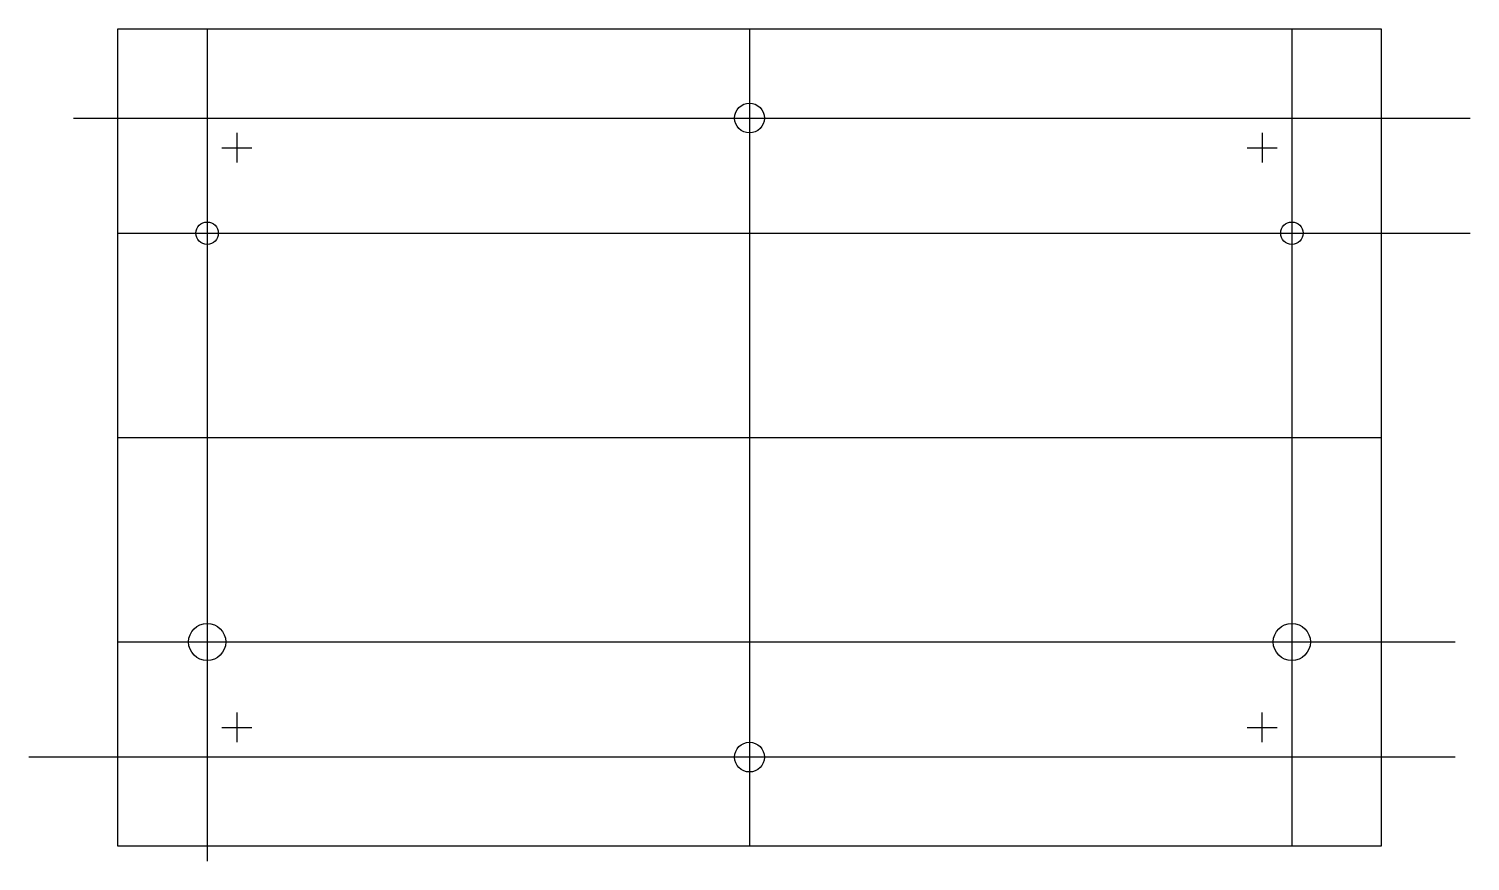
# Model space of a CAD drawing. Extents: x -7 to 90, y -2 to 54.
import ezdxf

# ---------------------------------------------------------------- set-up
doc = ezdxf.new("R2010")
doc.units = 0
doc.layers.add('DEFAULT', color=7, linetype='CONTINUOUS')

msp = doc.modelspace()

# ---------------------------------------------------------------- linework, layer by layer
at = {"layer": 'DEFAULT'}
for p, q in [((5, 54), (5, -2)), ((41.5, 54), (41.5, -1)), ((78, 54), (78, -1)), ((-4, 48), (90, 48)), ((7, 47), (7, 45)), ((76, 47), (76, 45)), ((6, 46), (8, 46)), ((75, 46), (77, 46)), ((-1, 40.25), (90, 40.25)), ((-1, 26.5), (84, 26.5)), ((-1, 12.75), (89, 12.75)), ((7, 8), (7, 6)), ((76, 6), (76, 8)), ((6, 7), (8, 7)), ((75, 7), (77, 7)), ((89, 5), (-7, 5))]:
    msp.add_line(p, q, dxfattribs=at)
msp.add_lwpolyline([(-1, 54), (84, 54), (84, -1), (-1, -1)], close=True, dxfattribs=at)
for centre, radius in [((41.5, 48), 1), ((5, 40.25), 0.75), ((78, 40.25), 0.75), ((5, 12.75), 1.25), ((78, 12.75), 1.25), ((41.5, 5), 1)]:
    msp.add_circle(centre, radius, dxfattribs=at)
for p in [(7, 46), (76, 46), (7, 7), (76, 7)]:
    msp.add_point(p, dxfattribs=at)

doc.saveas('drawing.dxf')
